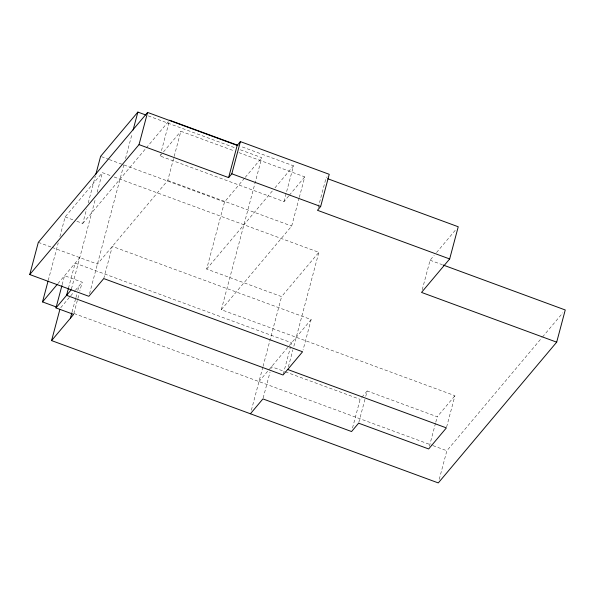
<?xml version="1.0" encoding="UTF-8"?>
<svg xmlns="http://www.w3.org/2000/svg" width="595" height="595" viewBox="0 0 595 595"><rect width="100%" height="100%" fill="white"/><g stroke="black" fill="none" stroke-linecap="round" stroke-linejoin="round"><path stroke-width="0.45" stroke-dasharray="2.98 2.23" d="M48.232 280.446L58.228 242.886M59.894 236.624L65.13 216.952L102.385 172.654L110.782 175.748M62.177 284.655L64.558 275.716L82.192 282.201L79.812 291.148M76.881 221.28L82.764 223.445L86.573 209.135M88.239 202.873L95.371 176.046M68.477 288.166L75.141 263.124L291.609 342.802L290.42 347.272M71.452 288.917L95.483 198.589M97.149 192.326L102.385 172.654M72.092 311.944L75.662 298.526M75.9 297.634L76.852 294.056M77.804 290.479L78.994 286.002M73.862 313.505L78.86 294.726M89.562 293.618L124.065 163.945M125.493 158.575L132.157 133.533M103.753 278.579L112.314 246.382L311.148 319.567L303.056 349.972M288.731 195.941L283.986 201.593L160.07 155.979L160.546 154.194M161.498 150.617L169.59 120.212M52.219 247.468L97.416 264.106L167.768 180.456L180.858 131.264L234.579 151.041M114.143 176.983L318.853 252.332L281.591 296.622L206.673 269.052L224.523 201.98L244.627 178.069M446.622 427.002L454.952 395.697L221.325 309.712L261.778 157.682L239.25 149.39M283.986 201.593L293.499 165.819L240.64 146.363M221.325 309.712L291.684 226.063L299.062 198.336M299.3 197.443L304.766 176.879L238.915 152.632M251.373 410.2L262.797 367.279M263.035 366.379L281.591 296.622M263.161 398.018L270.063 372.083M271.015 368.506L271.491 366.721L284.529 371.518M318.176 207.618L326.03 178.106L327.094 176.834M283.279 374.099L290.182 348.164M288.397 366.803L292.911 349.808M293.863 346.231L318.853 252.332M352.523 427.961L360.139 399.342L361.314 397.951M358.845 422.279L365.509 397.237M365.747 396.344L367.175 390.982L437.236 416.768L454.952 395.697M422.234 289.735L430.088 260.223L434.194 255.344M429.382 446.28L435.57 423.023M435.808 422.13L437.236 416.768M439.244 479.354L446.86 450.735L541.933 337.7M82.764 223.445L145.701 148.609M146.296 147.902L168.987 120.919M160.07 155.979L180.858 131.264M57.946 283.577L79.782 257.613M60.742 307.704L70.277 296.362M70.753 295.804L75.044 290.702M75.461 290.204L82.192 282.201M245.222 177.369L261.778 157.682M206.673 269.052L272.577 190.69M274.972 187.849L293.499 165.819M289.326 195.234L304.766 176.879M258.989 381.581L311.148 319.567M436.537 252.555L455.889 229.551M361.894 397.252L367.175 390.982M542.528 336.986L562.855 312.814M148.267 115.899L234.913 147.791M430.088 260.223L442.301 264.716M167.768 180.456L291.684 226.063M101.477 156.686L108.409 159.237M109.272 159.557L224.523 201.98M65.13 216.952L73.527 220.038M38.318 242.351L51.356 247.148M285.399 371.838L360.139 399.342M74.107 313.535L432.074 445.291M432.944 445.61L446.86 450.735"/><path stroke-width="0.89" d="M68.477 288.166L66.573 295.321L283.041 374.999L302.58 351.764L103.753 278.579L88.848 296.303L29.75 274.548L38.318 242.351L147.59 112.425L237.189 145.403L240.387 141.603L329.228 174.305L320.66 206.495L317.462 210.295L449.664 258.959L458.232 226.762L327.763 178.745M56.436 307.027L42.52 301.91L47.994 281.338M443.171 265.035L565.25 309.973L556.682 342.17L438.292 482.924L51.587 340.593L73.624 314.398L55.989 307.905L61.94 285.548M51.587 340.593L59.917 309.296M95.847 174.253L100.607 156.366L137.869 112.076L145.663 114.939M70.426 318.199L71.854 312.836M133.109 129.955L137.869 112.076M29.75 274.548L139.029 144.622L147.59 112.425M139.029 144.622L228.621 177.6L237.189 145.403M228.621 177.6L231.819 173.8L240.387 141.603M42.52 301.91L57.351 284.284M55.989 307.905L71.214 289.81M250.421 413.778L262.923 398.91L351.571 431.539L358.607 423.171L428.668 448.957L446.384 427.894L287.683 369.48M449.664 258.959L421.52 292.42L556.682 342.17M169.59 120.212L238.045 145.403M231.819 173.8L320.66 206.495"/></g></svg>
